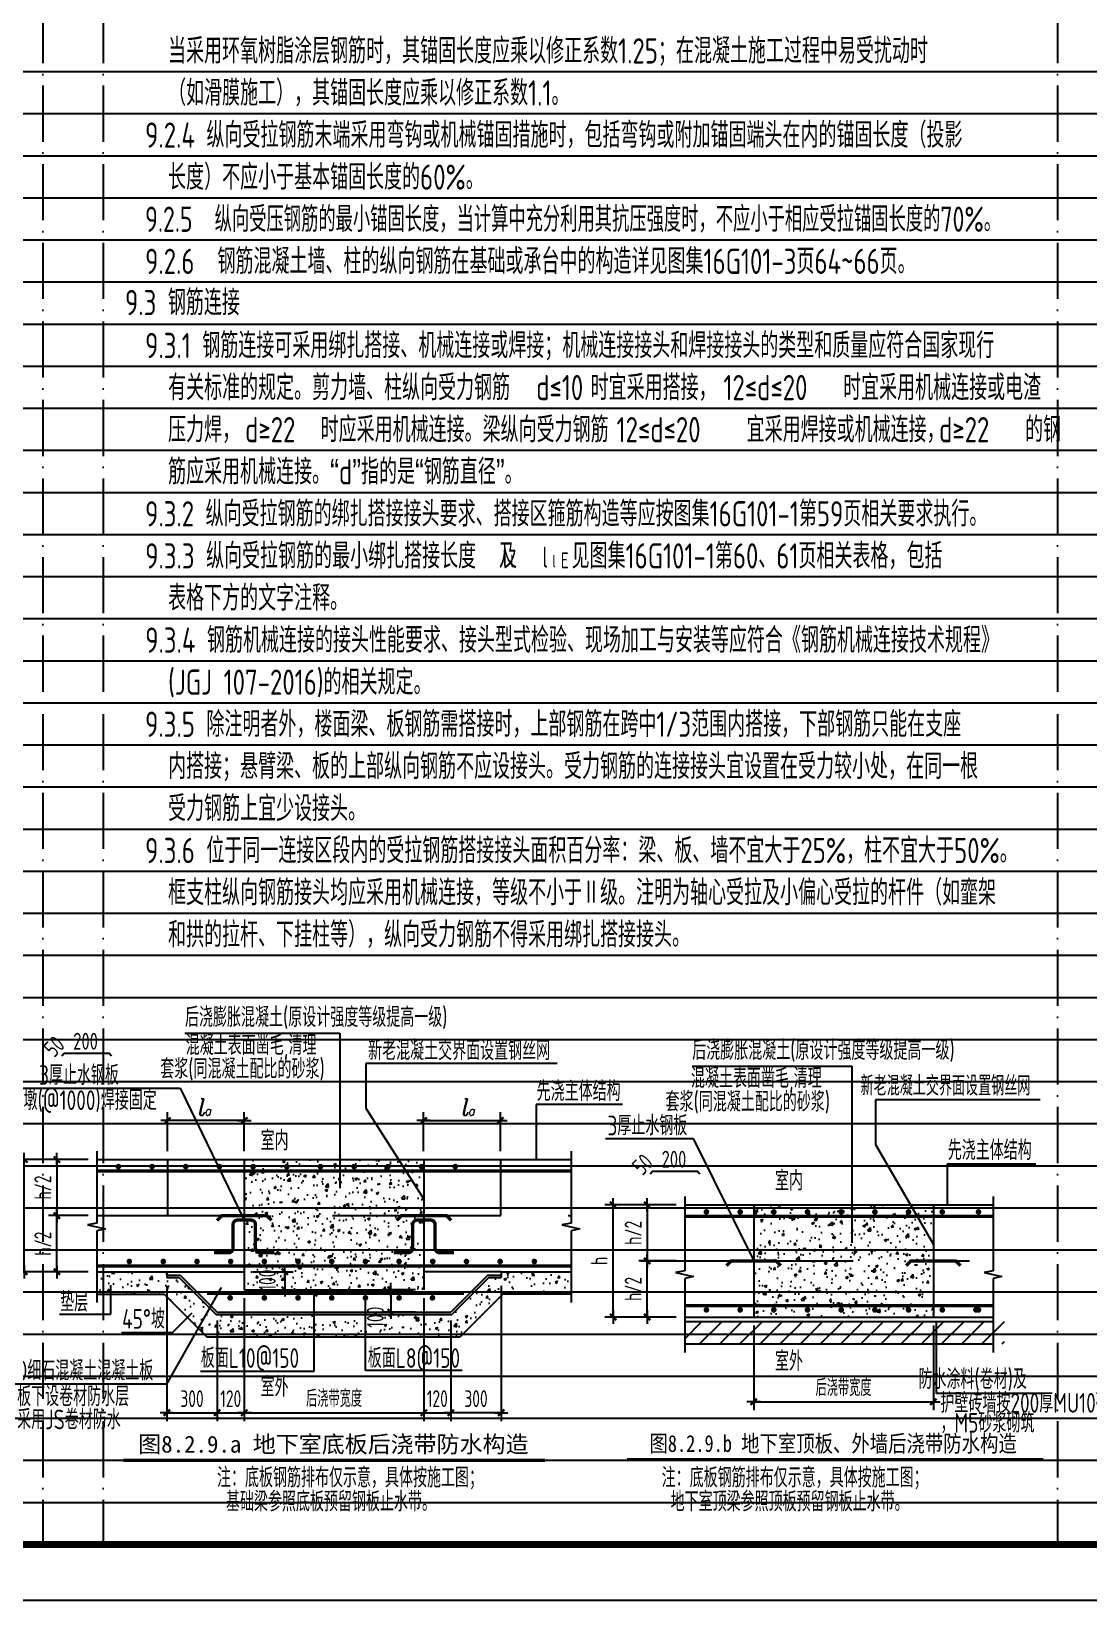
# Model space of a CAD drawing. Extents: x -1712635 to -854203, y -534641 to -21985.
# Drawn here: x -1644683 to -1625851, y -120393 to -92428 of the extents above; entities that cross this region are included whole.
import ezdxf
from ezdxf.enums import TextEntityAlignment as Align

# ---------------------------------------------------------------- set-up
doc = ezdxf.new("R2010")
doc.units = 0
doc.header["$LTSCALE"] = 1000
for name, pattern in [('D1', [14, 10, -2, 0, -2]), ('D3轴线点划线', [18.5, 12, -3, 0.5, -3]), ('H3普通虚线', [4.2, 3, -1.2])]:
    doc.linetypes.add(name, pattern=pattern)
doc.layers.get('0').update_dxf_attribs({"linetype": 'CONTINUOUS'})
doc.layers.get('Defpoints').update_dxf_attribs({"linetype": 'CONTINUOUS'})
for name, color, linetype in [('C-SHET-TTLB', 11, 'CONTINUOUS'), ('S-DETL-AXIS', 8, 'D3轴线点划线'), ('S-DETL-DIM', 151, 'CONTINUOUS'), ('S-DETL-HATCH', 253, 'CONTINUOUS'), ('S-DETL-LINE1', 2, 'CONTINUOUS'), ('S-DETL-RBAR', 1, 'CONTINUOUS'), ('S-DETL-TEXT', 7, 'CONTINUOUS')]:
    doc.layers.add(name, color=color, linetype=linetype)
doc.layers.add('S-1-TEXT', color=7, linetype='CONTINUOUS', lineweight=18)
doc.layers.add('S-1-修改', color=23, linetype='CONTINUOUS', lineweight=18)
doc.styles.add('ita', font='italic.shx', dxfattribs={"width": 0.9, "bigfont": 'tssdchn.shx'})
doc.styles.add('TS', font='tssdeng.shx', dxfattribs={"width": 0.7, "bigfont": 'tssdchn.shx'})
doc.styles.add('华文行楷', font='tssdeng.shx', dxfattribs={"width": 0.75, "height": 350, "bigfont": 'hztxt.shx'})
doc.styles.add('黑体', font='simhei.ttf')
doc.dimstyles.new('DIM25', dxfattribs={"dimtxt": 300, "dimasz": 0.8, "dimexe": 150, "dimexo": 150, "dimgap": 100, "dimtad": 1, "dimdec": 0, "dimlfac": 0.25, "dimrnd": 1, "dimzin": 0, "dimdsep": 46, "dimtxsty": 'TS', "dimblk": '_DIMX', "dimcen": 0, "dimclrd": 256, "dimclre": 256, "dimclrt": 43, "dimadec": 1, "dimazin": 0, "dimtfac": 1, "dimtdec": 0, "dimtix": 1, "dimtmove": 2, "dimatfit": 3, "dimldrblk": 'ARCHTICK', "dimfxl": 0, "dimtolj": 1, "dimtzin": 1, "dimarcsym": 0})
pattern_1 = [(50, (-3292214.1, -246935.96), (455.46167, -39.84771), [47.625, -523.875]), (355, (-3292214.1, -246935.96), (-88.10706, 477.64161), [38.1, -419.1]), (100.451, (-3292176.16, -246939.3), (367.35625, 437.79172), [40.475, -445.225]), (46.1842, (-3292214.1, -246808.96), (677.6976, -105.10582), [71.4375, -785.8125]), (96.6356, (-3292157.64, -246817.7), (593.51059, 618.5639), [60.7125, -667.8375]), (351.184, (-3292214.1, -246808.96), (593.5115, 618.5628), [57.15, -628.65]), (21, (-3292150.6, -246840.7), (379.0372, -255.6638), [47.625, -523.875]), (326, (-3292150.6, -246840.7), (154.50507, 460.46992), [38.1, -419.1]), (71.4514, (-3292119.03, -246862), (533.54123, 204.80714), [40.475, -445.225]), (37.5, (-3292214.11, -246935.96), (7.721508, 211.387597), [0, -414.02, 0, -425.45, 0, -420.6875]), (7.5, (-3292214.11, -246935.96), (167.049156, 250.451437), [0, -242.57, 0, -404.495, 0, -160.3375]), (327.5, (-3292355.72, -246935.96), (338.976488, -14.32186), [0, -158.75, 0, -495.3, 0, -657.225]), (317.5, (-3292419.22, -246935.96), (370.322953, 63.56623), [0, -206.375, 0, -328.93, 0, -466.725])]

# ---------------------------------------------------------------- blocks, each defined once
blk = doc.blocks.new('_DIMX')
blk.add_line((-150, 0), (150, 0))
at = {"const_width": 50}
blk.add_lwpolyline([(-70, -70), (70, 70)], dxfattribs=at)
blk = doc.blocks.new('*D327')
at = {"layer": 'Defpoints', "color": 0}
for p in [(-1634320, -113339), (-1633045, -113339), (-1633045, -115339)]:
    blk.add_point(p, dxfattribs=at)
at = {"layer": 'S-DETL-DIM', "lineweight": -2}
for p, q in [((-1633195, -113339), (-1634470, -113339)), ((-1634320, -115338), (-1634320, -113340)), ((-1633195, -115339), (-1634470, -115339))]:
    blk.add_line(p, q, dxfattribs=at)
at = {"layer": 'S-DETL-DIM', "lineweight": -2, "xscale": 0.8, "yscale": 0.8, "zscale": 0.8}
for p, rotation in [((-1634320, -113339), 90), ((-1634320, -115339), 270)]:
    blk.add_blockref('_DIMX', p, dxfattribs=dict(at, rotation=rotation))
at = {"layer": 'S-DETL-DIM', "color": 43, "insert": (-1634570, -114339), "char_height": 300, "attachment_point": 5, "rotation": 90, "style": 'TS'}
blk.add_mtext('\\A1;h', dxfattribs=at)
blk = doc.blocks.new('_ArchTick')
at = {"color": 0, "const_width": 0.35}
blk.add_lwpolyline([(-0.5, -0.5), (0.5, 0.5)], dxfattribs=at)
blk = doc.blocks.new('*D328')
at = {"layer": 'Defpoints', "color": 0}
for p in [(-1631816, -115339), (-1628616, -115339), (-1628616, -116850)]:
    blk.add_point(p, dxfattribs=at)
at = {"layer": 'S-DETL-DIM', "lineweight": -2}
for p, q in [((-1631816, -115489), (-1631816, -117000)), ((-1628616, -115489), (-1628616, -117000)), ((-1631815, -116850), (-1628617, -116850))]:
    blk.add_line(p, q, dxfattribs=at)
at = {"layer": 'S-DETL-DIM', "lineweight": -2, "xscale": 0.8, "yscale": 0.8, "zscale": 0.8, "rotation": 180}
blk.add_blockref('_DIMX', (-1631816, -116850), dxfattribs=at)
at = {"layer": 'S-DETL-DIM', "lineweight": -2, "xscale": 0.8, "yscale": 0.8, "zscale": 0.8}
blk.add_blockref('_DIMX', (-1628616, -116850), dxfattribs=at)
at = {"layer": 'S-DETL-DIM', "color": 43, "insert": (-1630216, -116600), "char_height": 300, "attachment_point": 5, "style": 'TS'}
blk.add_mtext('\\A1;后浇带宽度', dxfattribs=at)
blk = doc.blocks.new('*D329')
at = {"layer": 'Defpoints', "color": 0}
for p in [(-1633045, -113339), (-1633714, -114339), (-1633045, -114339)]:
    blk.add_point(p, dxfattribs=at)
at = {"layer": 'S-DETL-DIM', "lineweight": -2}
for p, q in [((-1633195, -113339), (-1633864, -113339)), ((-1633714, -113340), (-1633714, -114338)), ((-1633195, -114339), (-1633864, -114339))]:
    blk.add_line(p, q, dxfattribs=at)
at = {"layer": 'S-DETL-DIM', "lineweight": -2, "xscale": 0.8, "yscale": 0.8, "zscale": 0.8}
for p, rotation in [((-1633714, -113339), 90), ((-1633714, -114339), 270)]:
    blk.add_blockref('_DIMX', p, dxfattribs=dict(at, rotation=rotation))
at = {"layer": 'S-DETL-DIM', "color": 43, "insert": (-1633964, -113839), "char_height": 300, "attachment_point": 5, "rotation": 90, "style": 'TS'}
blk.add_mtext('\\A1;h/2', dxfattribs=at)
blk = doc.blocks.new('*D330')
at = {"layer": 'Defpoints', "color": 0}
for p in [(-1633714, -114339), (-1633045, -114339), (-1633045, -115339)]:
    blk.add_point(p, dxfattribs=at)
at = {"layer": 'S-DETL-DIM', "lineweight": -2}
for p, q in [((-1633195, -114339), (-1633864, -114339)), ((-1633714, -115338), (-1633714, -114340)), ((-1633195, -115339), (-1633864, -115339))]:
    blk.add_line(p, q, dxfattribs=at)
at = {"layer": 'S-DETL-DIM', "lineweight": -2, "xscale": 0.8, "yscale": 0.8, "zscale": 0.8}
for p, rotation in [((-1633714, -114339), 90), ((-1633714, -115339), 270)]:
    blk.add_blockref('_DIMX', p, dxfattribs=dict(at, rotation=rotation))
at = {"layer": 'S-DETL-DIM', "color": 43, "insert": (-1633964, -114839), "char_height": 300, "attachment_point": 5, "rotation": 90, "style": 'TS'}
blk.add_mtext('\\A1;h/2', dxfattribs=at)
blk = doc.blocks.new('*D331')
at = {"layer": 'Defpoints', "color": 0}
for p in [(-1636314, -114632), (-1637213, -115252), (-1637213, -117044)]:
    blk.add_point(p, dxfattribs=at)
at = {"layer": 'S-DETL-DIM', "lineweight": -2}
for p, q in [((-1636314, -114782), (-1636314, -117194)), ((-1637213, -115402), (-1637213, -117194)), ((-1636314, -117044), (-1637212, -117044))]:
    blk.add_line(p, q, dxfattribs=at)
at = {"layer": 'S-DETL-DIM', "lineweight": -2, "xscale": 0.8, "yscale": 0.8, "zscale": 0.8, "rotation": 180}
blk.add_blockref('_DIMX', (-1637213, -117044), dxfattribs=at)
at = {"layer": 'S-DETL-DIM', "lineweight": -2, "xscale": 0.8, "yscale": 0.8, "zscale": 0.8}
blk.add_blockref('_DIMX', (-1636314, -117044), dxfattribs=at)
at = {"layer": 'S-DETL-DIM', "color": 43, "insert": (-1636763, -116794), "char_height": 300, "attachment_point": 5, "style": 'TS'}
blk.add_mtext('\\A1;300', dxfattribs=at)
blk = doc.blocks.new('*D332')
at = {"layer": 'Defpoints', "color": 0}
for p in [(-1636329, -111837), (-1637697, -112532), (-1636329, -112532)]:
    blk.add_point(p, dxfattribs=at)
at = {"layer": 'S-DETL-DIM', "lineweight": -2}
for p, q in [((-1637697, -112382), (-1637697, -111687)), ((-1637696, -111837), (-1636329, -111837)), ((-1636329, -112382), (-1636329, -111687))]:
    blk.add_line(p, q, dxfattribs=at)
at = {"layer": 'S-DETL-DIM', "lineweight": -2, "xscale": 0.8, "yscale": 0.8, "zscale": 0.8, "rotation": 180}
blk.add_blockref('_DIMX', (-1637697, -111837), dxfattribs=at)
at = {"layer": 'S-DETL-DIM', "lineweight": -2, "xscale": 0.8, "yscale": 0.8, "zscale": 0.8}
blk.add_blockref('_DIMX', (-1636329, -111837), dxfattribs=at)
blk = doc.blocks.new('*D333')
at = {"layer": 'Defpoints', "color": 0}
for p in [(-1642271, -114632), (-1641373, -115252), (-1641373, -117044)]:
    blk.add_point(p, dxfattribs=at)
at = {"layer": 'S-DETL-DIM', "lineweight": -2}
for p, q in [((-1642271, -114782), (-1642271, -117194)), ((-1641373, -115402), (-1641373, -117194)), ((-1642271, -117044), (-1641374, -117044))]:
    blk.add_line(p, q, dxfattribs=at)
at = {"layer": 'S-DETL-DIM', "lineweight": -2, "xscale": 0.8, "yscale": 0.8, "zscale": 0.8, "rotation": 180}
blk.add_blockref('_DIMX', (-1642271, -117044), dxfattribs=at)
at = {"layer": 'S-DETL-DIM', "lineweight": -2, "xscale": 0.8, "yscale": 0.8, "zscale": 0.8}
blk.add_blockref('_DIMX', (-1641373, -117044), dxfattribs=at)
at = {"layer": 'S-DETL-DIM', "color": 43, "insert": (-1641822, -116794), "char_height": 300, "attachment_point": 5, "style": 'TS'}
blk.add_mtext('\\A1;300', dxfattribs=at)
blk = doc.blocks.new('*D334')
at = {"layer": 'Defpoints', "color": 0}
for p in [(-1640891, -114532), (-1640891, -114852), (-1640171, -114852)]:
    blk.add_point(p, dxfattribs=at)
at = {"layer": 'S-DETL-DIM', "lineweight": -2}
for p, q in [((-1640741, -114532), (-1640021, -114532)), ((-1640171, -114533), (-1640171, -114851)), ((-1640741, -114852), (-1640021, -114852))]:
    blk.add_line(p, q, dxfattribs=at)
at = {"layer": 'S-DETL-DIM', "lineweight": -2, "xscale": 0.8, "yscale": 0.8, "zscale": 0.8}
for p, rotation in [((-1640171, -114532), 90), ((-1640171, -114852), 270)]:
    blk.add_blockref('_DIMX', p, dxfattribs=dict(at, rotation=rotation))
at = {"layer": 'S-DETL-DIM', "color": 43, "insert": (-1640481, -114681), "char_height": 300, "attachment_point": 5, "rotation": 90, "style": 'TS'}
blk.add_mtext('\\A1;100', dxfattribs=at)
blk = doc.blocks.new('*D335')
at = {"layer": 'Defpoints', "color": 0}
for p in [(-1644810, -112532), (-1643520, -112532), (-1643520, -114532)]:
    blk.add_point(p, dxfattribs=at)
at = {"layer": 'S-DETL-DIM', "lineweight": -2}
for p, q in [((-1643670, -112532), (-1644960, -112532)), ((-1644810, -114531), (-1644810, -112533)), ((-1643670, -114532), (-1644960, -114532))]:
    blk.add_line(p, q, dxfattribs=at)
at = {"layer": 'S-DETL-DIM', "lineweight": -2, "xscale": 0.8, "yscale": 0.8, "zscale": 0.8}
for p, rotation in [((-1644810, -112532), 90), ((-1644810, -114532), 270)]:
    blk.add_blockref('_DIMX', p, dxfattribs=dict(at, rotation=rotation))
at = {"layer": 'S-DETL-DIM', "color": 43, "insert": (-1645060, -113532), "char_height": 300, "attachment_point": 5, "rotation": 90, "style": 'TS'}
blk.add_mtext('\\A1;底板厚h', dxfattribs=at)
blk = doc.blocks.new('*D336')
at = {"layer": 'Defpoints', "color": 0}
for p in [(-1640891, -114852), (-1637691, -114852), (-1637691, -117044)]:
    blk.add_point(p, dxfattribs=at)
at = {"layer": 'S-DETL-DIM', "lineweight": -2}
for p, q in [((-1640891, -115002), (-1640891, -117194)), ((-1637691, -115002), (-1637691, -117194)), ((-1640891, -117044), (-1637692, -117044))]:
    blk.add_line(p, q, dxfattribs=at)
at = {"layer": 'S-DETL-DIM', "lineweight": -2, "xscale": 0.8, "yscale": 0.8, "zscale": 0.8, "rotation": 180}
blk.add_blockref('_DIMX', (-1640891, -117044), dxfattribs=at)
at = {"layer": 'S-DETL-DIM', "lineweight": -2, "xscale": 0.8, "yscale": 0.8, "zscale": 0.8}
blk.add_blockref('_DIMX', (-1637691, -117044), dxfattribs=at)
at = {"layer": 'S-DETL-DIM', "color": 43, "insert": (-1639291, -116794), "char_height": 300, "attachment_point": 5, "style": 'TS'}
blk.add_mtext('\\A1;后浇带宽度', dxfattribs=at)
blk = doc.blocks.new('*D337')
at = {"layer": 'Defpoints', "color": 0}
for p in [(-1643520, -112532), (-1644229, -113532), (-1643520, -113532)]:
    blk.add_point(p, dxfattribs=at)
at = {"layer": 'S-DETL-DIM', "lineweight": -2}
for p, q in [((-1643670, -112532), (-1644379, -112532)), ((-1644229, -112533), (-1644229, -113531)), ((-1643670, -113532), (-1644379, -113532))]:
    blk.add_line(p, q, dxfattribs=at)
at = {"layer": 'S-DETL-DIM', "lineweight": -2, "xscale": 0.8, "yscale": 0.8, "zscale": 0.8}
for p, rotation in [((-1644229, -112532), 90), ((-1644229, -113532), 270)]:
    blk.add_blockref('_DIMX', p, dxfattribs=dict(at, rotation=rotation))
at = {"layer": 'S-DETL-DIM', "color": 43, "insert": (-1644479, -113032), "char_height": 300, "attachment_point": 5, "rotation": 90, "style": 'TS'}
blk.add_mtext('\\A1;h/2', dxfattribs=at)
blk = doc.blocks.new('*D338')
at = {"layer": 'Defpoints', "color": 0}
for p in [(-1644229, -113532), (-1643520, -113532), (-1643520, -114532)]:
    blk.add_point(p, dxfattribs=at)
at = {"layer": 'S-DETL-DIM', "lineweight": -2}
for p, q in [((-1643670, -113532), (-1644379, -113532)), ((-1644229, -114531), (-1644229, -113533)), ((-1643670, -114532), (-1644379, -114532))]:
    blk.add_line(p, q, dxfattribs=at)
at = {"layer": 'S-DETL-DIM', "lineweight": -2, "xscale": 0.8, "yscale": 0.8, "zscale": 0.8}
for p, rotation in [((-1644229, -113532), 90), ((-1644229, -114532), 270)]:
    blk.add_blockref('_DIMX', p, dxfattribs=dict(at, rotation=rotation))
at = {"layer": 'S-DETL-DIM', "color": 43, "insert": (-1644479, -114032), "char_height": 300, "attachment_point": 5, "rotation": 90, "style": 'TS'}
blk.add_mtext('\\A1;h/2', dxfattribs=at)
blk = doc.blocks.new('*D339')
at = {"layer": 'Defpoints', "color": 0}
for p in [(-1642259, -111837), (-1642259, -112532), (-1640891, -112532)]:
    blk.add_point(p, dxfattribs=at)
at = {"layer": 'S-DETL-DIM', "lineweight": -2}
for p, q in [((-1642259, -112382), (-1642259, -111687)), ((-1640892, -111837), (-1642258, -111837)), ((-1640891, -112382), (-1640891, -111687))]:
    blk.add_line(p, q, dxfattribs=at)
at = {"layer": 'S-DETL-DIM', "lineweight": -2, "xscale": 0.8, "yscale": 0.8, "zscale": 0.8, "rotation": 180}
blk.add_blockref('_DIMX', (-1642259, -111837), dxfattribs=at)
at = {"layer": 'S-DETL-DIM', "lineweight": -2, "xscale": 0.8, "yscale": 0.8, "zscale": 0.8}
blk.add_blockref('_DIMX', (-1640891, -111837), dxfattribs=at)
blk = doc.blocks.new('*D345')
at = {"layer": 'Defpoints', "color": 0}
for p in [(-1637691, -114852), (-1638281, -115252), (-1637691, -115252)]:
    blk.add_point(p, dxfattribs=at)
at = {"layer": 'S-DETL-DIM', "lineweight": -2}
for p, q in [((-1637841, -114852), (-1638431, -114852)), ((-1638281, -114853), (-1638281, -115251)), ((-1637841, -115252), (-1638431, -115252))]:
    blk.add_line(p, q, dxfattribs=at)
at = {"layer": 'S-DETL-DIM', "lineweight": -2, "xscale": 0.8, "yscale": 0.8, "zscale": 0.8}
for p, rotation in [((-1638281, -114852), 90), ((-1638281, -115252), 270)]:
    blk.add_blockref('_DIMX', p, dxfattribs=dict(at, rotation=rotation))
at = {"layer": 'S-DETL-DIM', "color": 43, "insert": (-1638556, -115342), "char_height": 300, "attachment_point": 5, "rotation": 90, "style": 'TS'}
blk.add_mtext('\\A1;100', dxfattribs=at)
blk = doc.blocks.new('*D340')
at = {"layer": 'Defpoints', "color": 0}
for p in [(-1641373, -115692), (-1640891, -115692), (-1640891, -117044)]:
    blk.add_point(p, dxfattribs=at)
at = {"layer": 'S-DETL-DIM', "lineweight": -2}
for p, q in [((-1641373, -115842), (-1641373, -117194)), ((-1640891, -115842), (-1640891, -117194)), ((-1641374, -117044), (-1641375, -117044)), ((-1641373, -117044), (-1640891, -117044)), ((-1640891, -117044), (-1640890, -117044))]:
    blk.add_line(p, q, dxfattribs=at)
at = {"layer": 'S-DETL-DIM', "lineweight": -2, "xscale": 0.8, "yscale": 0.8, "zscale": 0.8}
blk.add_blockref('_DIMX', (-1641373, -117044), dxfattribs=at)
at = {"layer": 'S-DETL-DIM', "lineweight": -2, "xscale": 0.8, "yscale": 0.8, "zscale": 0.8, "rotation": 180}
blk.add_blockref('_DIMX', (-1640891, -117044), dxfattribs=at)
at = {"layer": 'S-DETL-DIM', "color": 43, "insert": (-1641132, -116794), "char_height": 300, "attachment_point": 5, "style": 'TS'}
blk.add_mtext('\\A1;120', dxfattribs=at)
blk = doc.blocks.new('*D341')
at = {"layer": 'Defpoints', "color": 0}
for p in [(-1637691, -115692), (-1637213, -115692), (-1637213, -117044)]:
    blk.add_point(p, dxfattribs=at)
at = {"layer": 'S-DETL-DIM', "lineweight": -2}
for p, q in [((-1637691, -115842), (-1637691, -117194)), ((-1637213, -115842), (-1637213, -117194)), ((-1637692, -117044), (-1637693, -117044)), ((-1637691, -117044), (-1637213, -117044)), ((-1637212, -117044), (-1637211, -117044))]:
    blk.add_line(p, q, dxfattribs=at)
at = {"layer": 'S-DETL-DIM', "lineweight": -2, "xscale": 0.8, "yscale": 0.8, "zscale": 0.8}
blk.add_blockref('_DIMX', (-1637691, -117044), dxfattribs=at)
at = {"layer": 'S-DETL-DIM', "lineweight": -2, "xscale": 0.8, "yscale": 0.8, "zscale": 0.8, "rotation": 180}
blk.add_blockref('_DIMX', (-1637213, -117044), dxfattribs=at)
at = {"layer": 'S-DETL-DIM', "color": 43, "insert": (-1637452, -116794), "char_height": 300, "attachment_point": 5, "style": 'TS'}
blk.add_mtext('\\A1;120', dxfattribs=at)

msp = doc.modelspace()

# ---------------------------------------------------------------- hatches: boundary and pattern name
at = {"layer": 'S-DETL-HATCH'}
h = msp.add_hatch(dxfattribs=at)
h.set_pattern_fill('AR-CONC', color=256, scale=2.5, style=0)
h.set_pattern_definition(pattern_1)
h.paths.add_polyline_path([(-1639643.85, -112652.01), (-1639643.85, -112532.01), (-1640891.32, -112532.01), (-1640891.32, -112652.01)])
h.paths.add_polyline_path([(-1639643.85, -112792.01), (-1639643.85, -112652.01), (-1640891.32, -112652.01), (-1640891.32, -112792.01)])
h.paths.add_polyline_path([(-1640508.11, -112712.82, -1), (-1640558.11, -112712.82, -1)], flags=16)
h.paths.add_polyline_path([(-1639958.11, -112712.82, -1), (-1639908.11, -112712.82, -1)], flags=16)
h.paths.add_polyline_path([(-1639643.85, -112532.01), (-1639643.85, -112652.01), (-1638031.56, -112652.01), (-1638101.21, -112532.01)])
h.paths.add_polyline_path([(-1637950.31, -112792.01), (-1638031.56, -112652.01), (-1639643.85, -112652.01), (-1639643.85, -112792.01)])
h.paths.add_polyline_path([(-1639308.11, -112712.82, -1), (-1639358.11, -112712.82, -1)], flags=16)
h.paths.add_polyline_path([(-1638758.11, -112712.82, -1), (-1638708.11, -112712.82, -1)], flags=16)
h.paths.add_polyline_path([(-1638158.11, -112712.82, -1), (-1638108.11, -112712.82, -1)], flags=16)
h.paths.add_polyline_path([(-1637691.32, -112652.01), (-1637691.32, -112532.01), (-1638101.21, -112532.01), (-1638031.56, -112652.01)])
h.paths.add_polyline_path([(-1637691.32, -112792.01), (-1637691.32, -112652.01), (-1638031.56, -112652.01), (-1637950.31, -112792.01)])
h.paths.add_polyline_path([(-1637950.31, -112792.01), (-1637691.32, -113238.22), (-1637691.32, -112792.01)], flags=16)
h.paths.add_polyline_path([(-1637950.31, -112792.01), (-1640891.32, -112792.01), (-1640891.32, -113532.01), (-1637691.32, -113532.01), (-1637691.32, -113238.22)])
h.paths.add_polyline_path([(-1640891.32, -113532.01), (-1640891.32, -114272.01), (-1637691.32, -114272.01), (-1637691.32, -113532.01)])
h.paths.add_polyline_path([(-1637691.32, -114412.01), (-1637691.32, -114272.01), (-1640891.32, -114272.01), (-1640891.32, -114412.01)])
h.paths.add_polyline_path([(-1639958.11, -114348.71, -1), (-1639908.11, -114348.71, -1)], flags=16)
h.paths.add_polyline_path([(-1640508.11, -114348.71, -1), (-1640558.11, -114348.71, -1)], flags=16)
h.paths.add_polyline_path([(-1639358.11, -114348.71, -1), (-1639308.11, -114348.71, -1)], flags=16)
h.paths.add_polyline_path([(-1638758.11, -114348.71, -1), (-1638708.11, -114348.71, -1)], flags=16)
h.paths.add_polyline_path([(-1638158.11, -114348.71, -1), (-1638108.11, -114348.71, -1)], flags=16)
h.paths.add_polyline_path([(-1637691.32, -114852.01), (-1637691.32, -114412.01), (-1640891.32, -114412.01), (-1640891.32, -114852.01)])
h = msp.add_hatch(dxfattribs=at)
h.set_pattern_fill('AR-CONC', color=256, scale=2.5, style=0)
h.set_pattern_definition([(50, (-3295941.6, -247064.7), (455.46167, -39.84771), [47.625, -523.875]), (355, (-3295941.6, -247064.7), (-88.10706, 477.64161), [38.1, -419.1]), (100.451, (-3295903.63, -247068.04), (367.35625, 437.79172), [40.475, -445.225]), (46.1842, (-3295941.6, -246937.7), (677.6976, -105.10582), [71.4375, -785.8125]), (96.6356, (-3295885.1, -246946.5), (593.51059, 618.5639), [60.7125, -667.8375]), (351.184, (-3295941.6, -246937.7), (593.5115, 618.5628), [57.15, -628.65]), (21, (-3295878.1, -246969.47), (379.0372, -255.6638), [47.625, -523.875]), (326, (-3295878.1, -246969.47), (154.50507, 460.46992), [38.1, -419.1]), (71.4514, (-3295846.5, -246990.77), (533.54123, 204.80714), [40.475, -445.225]), (37.5, (-3295941.59, -247064.72), (7.721508, 211.387597), [0, -414.02, 0, -425.45, 0, -420.6875]), (7.5, (-3295941.6, -247064.72), (167.049156, 250.451437), [0, -242.57, 0, -404.495, 0, -160.3375]), (327.5, (-3296083.2, -247064.72), (338.976488, -14.32186), [0, -158.75, 0, -495.3, 0, -657.225]), (317.5, (-3296146.7, -247064.72), (370.322953, 63.56623), [0, -206.375, 0, -328.93, 0, -466.725])])
h.paths.add_polyline_path([(-1631755.9, -114218.85), (-1631755.9, -114338.85), (-1628675.9, -114338.85), (-1628675.9, -114218.85), (-1628615.9, -114218.85), (-1628615.9, -113598.85), (-1631815.9, -113598.85), (-1631815.9, -114218.85)])
h.paths.add_polyline_path([(-1631755.9, -114338.85), (-1631755.9, -114458.85), (-1631815.9, -114458.85), (-1631815.9, -115078.85), (-1628615.9, -115078.85), (-1628615.9, -114458.85), (-1628675.9, -114458.85), (-1628675.9, -114338.85)])
h.paths.add_polyline_path([(-1628615.9, -115218.85), (-1628615.9, -115078.85), (-1631815.9, -115078.85), (-1631815.9, -115218.85)])
h.paths.add_polyline_path([(-1630882.68, -115155.56, -1), (-1630832.68, -115155.56, -1)], flags=16)
h.paths.add_polyline_path([(-1631432.68, -115155.56, -1), (-1631482.68, -115155.56, -1)], flags=16)
h.paths.add_polyline_path([(-1630282.68, -115155.56, -1), (-1630232.68, -115155.56, -1)], flags=16)
h.paths.add_polyline_path([(-1629682.68, -115155.56, -1), (-1629632.68, -115155.56, -1)], flags=16)
h.paths.add_polyline_path([(-1629082.68, -115155.56, -1), (-1629032.68, -115155.56, -1)], flags=16)
h.paths.add_polyline_path([(-1631815.9, -115218.85), (-1631815.9, -115338.85), (-1628615.9, -115338.85), (-1628615.9, -115218.85)])
h.paths.add_polyline_path([(-1631815.9, -113458.85), (-1631815.9, -113598.85), (-1628615.9, -113598.85), (-1628615.9, -113458.85)])
h.paths.add_polyline_path([(-1630232.68, -113519.66, -1), (-1630282.68, -113519.66, -1)], flags=16)
h.paths.add_polyline_path([(-1629682.68, -113519.66, -1), (-1629632.68, -113519.66, -1)], flags=16)
h.paths.add_polyline_path([(-1630832.68, -113519.66, -1), (-1630882.68, -113519.66, -1)], flags=16)
h.paths.add_polyline_path([(-1629082.68, -113519.66, -1), (-1629032.68, -113519.66, -1)], flags=16)
h.paths.add_polyline_path([(-1631432.68, -113519.66, -1), (-1631482.68, -113519.66, -1)], flags=16)
h.paths.add_polyline_path([(-1628615.9, -113458.85), (-1628615.9, -113338.85), (-1631815.9, -113338.85), (-1631815.9, -113458.85)])
h = msp.add_hatch(dxfattribs=at)
h.set_pattern_fill('AR-CONC', color=256, scale=2.5, style=0)
h.set_pattern_definition(pattern_1)
h.paths.add_polyline_path([(-1641863.42, -115383.91), (-1641611.83, -115069.81), (-1642049.64, -114632.01), (-1642271.32, -114632.01), (-1642271.32, -114532.01), (-1643519.66, -114532.01), (-1643519.66, -114932.01), (-1642315.32, -114932.01)])
h.paths.add_polyline_path([(-1641389.64, -115292.01), (-1641611.83, -115069.81), (-1641863.42, -115383.91), (-1641555.32, -115692.01), (-1637047.32, -115692.01), (-1636287.32, -114932.01), (-1635068.22, -114932.01), (-1635068.22, -114532.01), (-1636313.7, -114532.01), (-1636313.7, -114632.01), (-1636533.01, -114632.01), (-1637193.01, -115292.01)])
h = msp.add_hatch(dxfattribs=at)
h.set_pattern_fill('ANSI31', color=256, scale=80, style=0)
h.set_pattern_definition([(45, (-2703381.82, 21243.92), (-179.60512, 179.60512), [])])
h.paths.add_polyline_path([(-1627347.15, -115818.85), (-1627347.15, -115418.85), (-1632314.46, -115418.85), (-1632499.11, -115818.85)])
h.paths.add_polyline_path([(-1633045.23, -115418.85), (-1633045.23, -115818.85), (-1632499.11, -115818.85), (-1632314.46, -115418.85)])

# ---------------------------------------------------------------- linework, layer by layer
at = {"layer": 'C-SHET-TTLB'}
msp.add_lwpolyline([(-1598562.67, -60992.79), (-1598562.67, -120392.79), (-1682662.67, -120392.79), (-1682662.67, -60992.79)], close=True, dxfattribs=at)
at = {"layer": 'C-SHET-TTLB', "const_width": 120}
msp.add_lwpolyline([(-1680822.67, -61992.79), (-1599562.67, -61992.79), (-1599562.67, -119392.79), (-1680822.67, -119392.79)], close=True, dxfattribs=at)
at = {"layer": 'Defpoints', "color": 252, "linetype": 'D1', "ltscale": 0.1}
for p, q in [((-1644478.67, -65392.79), (-1644478.67, -119392.79)), ((-1643406.67, -65392.79), (-1643406.67, -119392.79)), ((-1626406.67, -65392.79), (-1626406.67, -119392.79))]:
    msp.add_line(p, q, dxfattribs=at)
at = {"layer": 'Defpoints', "color": 252}
for p, q in [((-1680822.67, -93142.79), (-1606562.67, -93142.79)), ((-1680822.67, -93892.79), (-1606562.67, -93892.79)), ((-1680822.67, -94642.79), (-1606562.67, -94642.79)), ((-1680822.67, -95392.79), (-1606562.67, -95392.79)), ((-1680822.67, -96142.79), (-1606562.67, -96142.79)), ((-1680822.67, -96892.79), (-1606562.67, -96892.79)), ((-1680822.67, -97642.79), (-1606562.67, -97642.79)), ((-1680822.67, -98392.79), (-1606562.67, -98392.79)), ((-1680822.67, -99142.79), (-1606562.67, -99142.79)), ((-1680822.67, -99892.79), (-1606562.67, -99892.79)), ((-1680822.67, -100642.79), (-1606562.67, -100642.79)), ((-1680822.67, -101392.79), (-1606562.67, -101392.79)), ((-1680822.67, -102142.79), (-1606562.67, -102142.79)), ((-1680822.67, -102892.79), (-1606562.67, -102892.79)), ((-1680822.67, -103642.79), (-1606562.67, -103642.79)), ((-1680822.67, -104392.79), (-1606562.67, -104392.79)), ((-1680822.67, -105142.79), (-1606562.67, -105142.79)), ((-1680822.67, -105892.79), (-1606562.67, -105892.79)), ((-1680822.67, -106642.79), (-1606562.67, -106642.79)), ((-1680822.67, -107392.79), (-1606562.67, -107392.79)), ((-1680822.67, -108142.79), (-1606562.67, -108142.79)), ((-1680822.67, -108892.79), (-1606562.67, -108892.79)), ((-1680822.67, -109642.79), (-1606562.67, -109642.79)), ((-1680822.67, -110392.79), (-1606562.67, -110392.79)), ((-1680822.67, -111142.79), (-1606562.67, -111142.79)), ((-1680822.67, -111892.79), (-1606562.67, -111892.79)), ((-1680822.67, -112642.79), (-1606562.67, -112642.79)), ((-1680822.67, -113392.79), (-1606562.67, -113392.79)), ((-1680822.67, -114142.79), (-1606562.67, -114142.79)), ((-1680822.67, -114892.79), (-1606562.67, -114892.79)), ((-1680822.67, -115642.79), (-1606562.67, -115642.79)), ((-1680822.67, -116392.79), (-1606562.67, -116392.79)), ((-1680822.67, -117142.79), (-1606562.67, -117142.79)), ((-1680822.67, -117892.79), (-1606562.67, -117892.79)), ((-1680822.67, -118642.79), (-1606562.67, -118642.79))]:
    msp.add_line(p, q, dxfattribs=at)
at = {"layer": 'S-DETL-AXIS', "linetype": 'H3普通虚线'}
for p, q in [((-1642259.18, -112532.01), (-1642259.18, -113532.01)), ((-1640891.32, -112532.01), (-1640891.32, -114852.01)), ((-1637691.32, -112532.01), (-1637691.32, -114852.01)), ((-1636328.7, -112532.01), (-1636328.7, -113532.01)), ((-1643519.66, -113532.01), (-1635068.22, -113532.01)), ((-1631815.9, -113338.85), (-1631815.9, -115338.85)), ((-1628615.9, -113338.85), (-1628615.9, -115338.85)), ((-1633045.23, -114338.85), (-1627970.25, -114338.85)), ((-1642271.32, -114532.01), (-1640891.32, -114532.01)), ((-1636313.7, -114532.01), (-1637691.32, -114532.01)), ((-1640891.32, -114852.01), (-1637691.32, -114852.01))]:
    msp.add_line(p, q, dxfattribs=at)
at = {"layer": 'S-DETL-DIM'}
for p, q in [((-1643519.66, -112382.01), (-1643519.66, -113668.93)), ((-1635068.22, -112382.01), (-1635068.22, -113668.93)), ((-1633045.23, -113188.85), (-1633045.23, -114515.77)), ((-1627549.76, -113188.85), (-1627549.76, -114515.77)), ((-1643519.66, -113668.93), (-1643682.66, -113695.93)), ((-1643682.66, -113695.93), (-1643363.83, -113768.09)), ((-1643363.83, -113768.09), (-1643519.66, -113804.98)), ((-1643519.66, -113804.98), (-1643519.66, -115082.01)), ((-1635068.22, -113668.93), (-1635231.22, -113695.93)), ((-1635231.22, -113695.93), (-1634912.4, -113768.09)), ((-1634912.4, -113768.09), (-1635068.22, -113804.98)), ((-1635068.22, -113804.98), (-1635068.22, -115082.01)), ((-1633825.58, -114338.85), (-1633045.23, -114338.85)), ((-1633045.23, -114515.77), (-1633208.23, -114542.78)), ((-1633208.23, -114542.78), (-1632889.41, -114614.93)), ((-1632889.41, -114614.93), (-1633045.23, -114651.82)), ((-1633045.23, -114651.82), (-1633045.23, -115968.85)), ((-1627549.76, -114515.77), (-1627712.76, -114542.78)), ((-1627712.76, -114542.78), (-1627393.94, -114614.93)), ((-1627393.94, -114614.93), (-1627549.76, -114651.82)), ((-1627549.76, -114651.82), (-1627549.76, -115968.85))]:
    msp.add_line(p, q, dxfattribs=at)
at = {"layer": 'S-DETL-LINE1'}
for p, q in [((-1643519.66, -112532.01), (-1635068.22, -112532.01)), ((-1633045.23, -113338.85), (-1627549.76, -113338.85)), ((-1643519.66, -114532.01), (-1642271.32, -114532.01)), ((-1642271.32, -114532.01), (-1642271.32, -114632.01)), ((-1642271.32, -114592.01), (-1642033.07, -114592.01)), ((-1642271.32, -114632.01), (-1642049.64, -114632.01)), ((-1642049.64, -114632.01), (-1641389.64, -115292.01)), ((-1642033.07, -114592.01), (-1641373.07, -115252.01)), ((-1636549.58, -114592.01), (-1637209.58, -115252.01)), ((-1636533.01, -114632.01), (-1637193.01, -115292.01)), ((-1636549.58, -114592.01), (-1636313.7, -114592.01)), ((-1636533.01, -114632.01), (-1636313.7, -114632.01)), ((-1636313.7, -114532.01), (-1636313.7, -114632.01)), ((-1636313.7, -114532.01), (-1635068.22, -114532.01)), ((-1643519.66, -114932.01), (-1642315.32, -114932.01)), ((-1642315.32, -114932.01), (-1641555.32, -115692.01)), ((-1636287.32, -114932.01), (-1637047.32, -115692.01)), ((-1635068.22, -114932.01), (-1636287.32, -114932.01)), ((-1641389.64, -115292.01), (-1637193.01, -115292.01)), ((-1641373.07, -115252.01), (-1637209.58, -115252.01)), ((-1633045.23, -115338.85), (-1627549.76, -115338.85)), ((-1633045.23, -115418.85), (-1627549.76, -115418.85)), ((-1641555.32, -115692.01), (-1637047.32, -115692.01)), ((-1633045.23, -115818.85), (-1627549.76, -115818.85))]:
    msp.add_line(p, q, dxfattribs=at)
at = {"layer": 'S-DETL-RBAR', "color": 1}
for points in [[(-1644142.43, -110682.15), (-1644100, -110639.72), (-1643300, -110639.72), (-1643257.57, -110682.15)], [(-1633661.24, -112784.66), (-1633618.81, -112742.24), (-1632818.81, -112742.24), (-1632776.38, -112784.66)]]:
    msp.add_lwpolyline(points, dxfattribs=at)
at = {"layer": 'S-DETL-RBAR', "color": 1, "const_width": 50}
for points in [[(-1643158.11, -112658.71, 1), (-1643108.11, -112658.71, 1)], [(-1642558.11, -112658.71, 1), (-1642508.11, -112658.71, 1)], [(-1641958.11, -112658.71, 1), (-1641908.11, -112658.71, 1)], [(-1641358.11, -112658.71, 1), (-1641308.11, -112658.71, 1)], [(-1640758.11, -112658.71, 1), (-1640708.11, -112658.71, 1)], [(-1640158.11, -112658.71, 1), (-1640108.11, -112658.71, 1)], [(-1639558.11, -112658.71, 1), (-1639508.11, -112658.71, 1)], [(-1638958.11, -112658.71, 1), (-1638908.11, -112658.71, 1)], [(-1638358.11, -112658.71, 1), (-1638308.11, -112658.71, 1)], [(-1637758.11, -112658.71, 1), (-1637708.11, -112658.71, 1)], [(-1637158.11, -112658.71, 1), (-1637108.11, -112658.71, 1)], [(-1632683.68, -113465.56, 1), (-1632633.68, -113465.56, 1)], [(-1632082.68, -113465.56, 1), (-1632032.68, -113465.56, 1)], [(-1631482.68, -113465.56, 1), (-1631432.68, -113465.56, 1)], [(-1630882.68, -113465.56, 1), (-1630832.68, -113465.56, 1)], [(-1630282.68, -113465.56, 1), (-1630232.68, -113465.56, 1)], [(-1629682.68, -113465.56, 1), (-1629632.68, -113465.56, 1)], [(-1629082.68, -113465.56, 1), (-1629032.68, -113465.56, 1)], [(-1628482.68, -113465.56, 1), (-1628432.68, -113465.56, 1)], [(-1627837.03, -113465.56, 1), (-1627787.03, -113465.56, 1)], [(-1642963.37, -114348.71, 1), (-1642913.37, -114348.71, 1)], [(-1642358.11, -114348.71, 1), (-1642308.11, -114348.71, 1)], [(-1641758.11, -114348.71, 1), (-1641708.11, -114348.71, 1)], [(-1641158.11, -114348.71, 1), (-1641108.11, -114348.71, 1)], [(-1640558.11, -114348.71, 1), (-1640508.11, -114348.71, 1)], [(-1639958.11, -114348.71, 1), (-1639908.11, -114348.71, 1)], [(-1639358.11, -114348.71, 1), (-1639308.11, -114348.71, 1)], [(-1638758.11, -114348.71, 1), (-1638708.11, -114348.71, 1)], [(-1638158.11, -114348.71, 1), (-1638108.11, -114348.71, 1)], [(-1637558.11, -114348.71, 1), (-1637508.11, -114348.71, 1)], [(-1636958.11, -114348.71, 1), (-1636908.11, -114348.71, 1)], [(-1636358.11, -114348.71, 1), (-1636308.11, -114348.71, 1)], [(-1635748.43, -114348.71, 1), (-1635698.43, -114348.71, 1)], [(-1641167.39, -114998, 1), (-1641117.39, -114998, 1)], [(-1640558.11, -114998, 1), (-1640508.11, -114998, 1)], [(-1639958.11, -114998, 1), (-1639908.11, -114998, 1)], [(-1639358.11, -114998, 1), (-1639308.11, -114998, 1)], [(-1638758.11, -114998, 1), (-1638708.11, -114998, 1)], [(-1638158.11, -114998, 1), (-1638108.11, -114998, 1)], [(-1637564.06, -114998, 1), (-1637514.06, -114998, 1)], [(-1632683.68, -115212.15, -1), (-1632633.68, -115212.15, -1)], [(-1632082.68, -115212.15, -1), (-1632032.68, -115212.15, -1)], [(-1631482.68, -115212.15, -1), (-1631432.68, -115212.15, -1)], [(-1630882.68, -115212.15, -1), (-1630832.68, -115212.15, -1)], [(-1630282.68, -115212.15, -1), (-1630232.68, -115212.15, -1)], [(-1629682.68, -115212.15, -1), (-1629632.68, -115212.15, -1)], [(-1629082.68, -115212.15, -1), (-1629032.68, -115212.15, -1)], [(-1628482.68, -115212.15, -1), (-1628432.68, -115212.15, -1)], [(-1627882.68, -115212.15, -1), (-1627832.68, -115212.15, -1)], [(-1627837.03, -115212.15, -1), (-1627787.03, -115212.15, -1)]]:
    msp.add_lwpolyline(points, format="xyb", close=True, dxfattribs=at)
at = {"layer": 'S-DETL-RBAR', "color": 1, "const_width": 60}
for points in [[(-1643519.66, -112736.16), (-1635068.22, -112736.16)], [(-1641376.18, -113616.86), (-1641291.32, -113532.01), (-1640491.32, -113532.01), (-1640406.47, -113616.86)], [(-1638176.18, -113616.86), (-1638091.32, -113532.01), (-1637291.32, -113532.01), (-1637206.47, -113616.86)], [(-1633045.23, -113543), (-1627549.76, -113543)], [(-1641091.32, -113691.73), (-1641091.32, -114112.01)], [(-1641011.32, -113611.73), (-1640771.32, -113611.73)], [(-1640691.32, -113691.73), (-1640691.32, -114112.01)], [(-1637891.32, -113691.73), (-1637891.32, -114112.01)], [(-1637811.32, -113611.73), (-1637571.32, -113611.73)], [(-1637491.32, -113691.73), (-1637491.32, -114112.01)], [(-1641428.63, -114192.01), (-1641171.32, -114192.01)], [(-1640354.01, -114192.01), (-1640611.32, -114192.01)], [(-1638228.63, -114192.01), (-1637971.32, -114192.01)], [(-1637154.01, -114192.01), (-1637411.32, -114192.01)], [(-1632300.75, -114423.71), (-1632215.9, -114338.85), (-1631415.9, -114338.85), (-1631331.04, -114423.71)], [(-1629100.75, -114423.71), (-1629015.9, -114338.85), (-1628215.9, -114338.85), (-1628131.04, -114423.71)], [(-1643519.66, -114427.85), (-1635068.22, -114427.85)], [(-1641553.15, -114917.3), (-1636979.62, -114917.3)], [(-1633045.23, -115134.7), (-1627549.76, -115134.7)]]:
    msp.add_lwpolyline(points, dxfattribs=at)
for points in [[(-1641011.32, -113611.73, 0.41421356), (-1641091.32, -113691.73)], [(-1640691.32, -113691.73, 0.41421356), (-1640771.32, -113611.73)], [(-1637811.32, -113611.73, 0.41421356), (-1637891.32, -113691.73)], [(-1637491.32, -113691.73, 0.41421356), (-1637571.32, -113611.73)], [(-1641171.32, -114192.01, 0.41421356), (-1641091.32, -114112.01)], [(-1640691.32, -114112.01, 0.41421356), (-1640611.32, -114192.01)], [(-1637971.32, -114192.01, 0.41421356), (-1637891.32, -114112.01)], [(-1637491.32, -114112.01, 0.41421356), (-1637411.32, -114192.01)]]:
    msp.add_lwpolyline(points, format="xyb", dxfattribs=at)
at = {"layer": 'S-DETL-TEXT'}
for p, q in [((-1641951.74, -110281.69), (-1639190.5, -110281.69)), ((-1639190.5, -110281.69), (-1639190.5, -113042.76)), ((-1638723.8, -110820.51), (-1638723.8, -111619.88)), ((-1635315.07, -110820.51), (-1638723.8, -110820.51)), ((-1632910.07, -110868.62), (-1630068.06, -110868.62)), ((-1630068.06, -110868.62), (-1630068.06, -114018.36)), ((-1645514.39, -111259.47), (-1642030.91, -111259.47)), ((-1642030.91, -111259.47), (-1640891.32, -113611.73)), ((-1635692.03, -111550.85), (-1635692.03, -112532.01)), ((-1634151.83, -111550.85), (-1635692.03, -111550.85)), ((-1629648.37, -111466.8), (-1629648.37, -112266.17)), ((-1626715.78, -111466.8), (-1629648.37, -111466.8)), ((-1638723.8, -111619.88), (-1637691.32, -113238.22)), ((-1634457.05, -112157.9), (-1632895.95, -112157.9)), ((-1632895.95, -112157.9), (-1631815.9, -114338.85)), ((-1629648.37, -112266.17), (-1628615.9, -114045.07)), ((-1628371.37, -112615.34), (-1628371.37, -113338.85)), ((-1626792.7, -112615.34), (-1628371.37, -112615.34)), ((-1643276.28, -114772.03), (-1643276.28, -115290.75)), ((-1642271.32, -116534.72), (-1641296.88, -114812.09)), ((-1639648.71, -116302.76), (-1639648.71, -114917.3)), ((-1638733.63, -116293.24), (-1638733.63, -114998.72)), ((-1644181.33, -115290.75), (-1643276.28, -115290.75)), ((-1642168.05, -115612.87), (-1641821.26, -115266.07)), ((-1628560.77, -116700.19), (-1628560.77, -115418.85)), ((-1643078.11, -115612.87), (-1642168.05, -115612.87)), ((-1641670.48, -116302.76), (-1639648.71, -116302.76)), ((-1637009.74, -116293.24), (-1638733.63, -116293.24)), ((-1642270.7, -116534.72), (-1645312.94, -116534.72)), ((-1626622.99, -116700.19), (-1628560.77, -116700.19))]:
    msp.add_line(p, q, dxfattribs=at)
for points, const_width in [([(-1639704.71, -114861.3), (-1639592.71, -114973.3)], 40), ([(-1643046.41, -117894.73), (-1635536.24, -117894.73)], 60), ([(-1634072.17, -117881.97), (-1626656.8, -117881.97)], 60)]:
    msp.add_lwpolyline(points, dxfattribs=dict(at, const_width=const_width))

# ---------------------------------------------------------------- texts
at = {"layer": 'S-1-TEXT'}
for s, height, style, width, p in [('  当采用环氧树脂涂层钢筋时，其锚固长度应乘以修正系数1.25；在混凝土施工过程中易受扰动时', 450, 'TS', 0.75, (-1642657.62, -93000.36)), ('  （如滑膜施工），其锚固长度应乘以修正系数1.1。', 450, 'TS', 0.75, (-1642657.62, -93750.36)), ('9.2.4 纵向受拉钢筋末端采用弯钩或机械锚固措施时，包括弯钩或附加锚固端头在内的锚固长度（投影\x8f', 450, 'TS', 0.75, (-1642657.62, -94500.36)), ('  长度）不应小于基本锚固长度的60%%%。', 450, 'TS', 0.75, (-1642657.62, -95250.36)), ('9.2.5  纵向受压钢筋的最小锚固长度，当计算中充分利用其抗压强度时，不应小于相应受拉锚固长度的70%%%。 ', 450, 'TS', 0.72, (-1642657.62, -96000.36)), ('9.2.6  钢筋混凝土墙、柱的纵向钢筋在基础或承台中的构造详见图集16G101-3页64~66页。', 450, 'TS', 0.75, (-1642657.62, -96750.36)), ('9.3 钢筋连接', 450, 'TS', 0.75, (-1643015.4, -97485.19)), ('9.3.1 钢筋连接可采用绑扎搭接、机械连接或焊接；机械连接接头和焊接接头的类型和质量应符合国家现行\x8f', 450, 'TS', 0.75, (-1642657.62, -98250.36)), ('  有关标准的规定。剪力墙、柱纵向受力钢筋       时宜采用搭接，           时宜采用机械连接或电渣', 450, 'TS', 0.75, (-1642657.62, -99000.36)), ('  压力焊，       时应采用机械连接。梁纵向受力钢筋            宜采用焊接或机械连接，       的钢', 450, 'TS', 0.75, (-1642657.62, -99750.36)), ('  筋应采用机械连接。“d”指的是“钢筋直径”。', 450, 'TS', 0.75, (-1642657.62, -100500.36)), ('9.3.2 纵向受拉钢筋的绑扎搭接接头要求、搭接区箍筋构造等应按图集16G101-1第59页相关要求执行。\x8f', 450, 'TS', 0.75, (-1642657.62, -101250.36)), ('9.3.3 纵向受拉钢筋的最小绑扎搭接长度  及', 450, 'TS', 0.75, (-1642655.79, -102000.36)), ('见图集16G101-1第60、61页相关表格，包括', 450, 'TS', 0.75, (-1635060.55, -102000.36)), ('l', 375, '华文行楷', 0.75, (-1636292.36, -101984.66)), ('l', 225, '华文行楷', 0.75, (-1636150.23, -101981.6)), ('l', 375, '华文行楷', 0.75, (-1635583.22, -101984.66)), ('l', 225, '华文行楷', 0.75, (-1635402.73, -101981.6)), ('E', 281.25, 'TS', 0.75, (-1635253.69, -101996.47)), ('  表格下方的文字注释。', 450, 'TS', 0.75, (-1642657.62, -102750.36)), ('9.3.4 钢筋机械连接的接头性能要求、接头型式检验、现场加工与安装等应符合《钢筋机械连接技术规程》', 450, 'TS', 0.75, (-1642655.79, -103500.36)), ('  (JGJ 107-2016)的相关规定。', 450, 'TS', 0.75, (-1642657.62, -104250.36)), ('9.3.5 除注明者外，楼面梁、板钢筋需搭接时，上部钢筋在跨中1/3范围内搭接，下部钢筋只能在支座\x8f', 450, 'TS', 0.75, (-1642657.62, -105000.36)), ('  内搭接；悬臂梁、板的上部纵向钢筋不应设接头。受力钢筋的连接接头宜设置在受力较小处，在同一根', 450, 'TS', 0.75, (-1642657.62, -105750.36)), ('  受力钢筋上宜少设接头。', 450, 'TS', 0.75, (-1642657.62, -106500.36)), ('9.3.6 位于同一连接区段内的受拉钢筋搭接接头面积百分率：梁、板、墙不宜大于25%%%，柱不宜大于50%%%。', 450, 'TS', 0.75, (-1642657.62, -107250.36)), ('  框支柱纵向钢筋接头均应采用机械连接，等级不小于Ⅱ级。注明为轴心受拉及小偏心受拉的杆件（如韲架', 450, 'TS', 0.75, (-1642657.62, -108000.36)), ('  和拱的拉杆、下挂柱等），纵向受力钢筋不得采用绑扎搭接接头。', 450, 'TS', 0.75, (-1642657.62, -108750.36))]:
    msp.add_text(s, height=height, dxfattribs=dict(at, style=style, width=width)).set_placement(p)
at = {"layer": 'S-1-修改', "color": 1, "style": 'TS', "width": 0.75}
for s, p in [('  d≤10', (-1636100.94, -99000.36)), ('12≤d≤20', (-1632356.07, -99000.36)), ('d≥22', (-1640876.26, -99750.36)), ('12≤d≤20', (-1634259.73, -99750.36)), ('d≥22', (-1628514.78, -99750.36))]:
    msp.add_text(s, height=450, dxfattribs=at).set_placement(p)
at = {"layer": 'S-DETL-DIM', "style": 'ita', "width": 0.9}
for s, height, p in [('l', 300, (-1641715.79, -111748.02)), ('l', 300, (-1637021.37, -111748.02)), ('a', 160, (-1641602.24, -111744.95)), ('a', 160, (-1636907.82, -111744.95))]:
    msp.add_text(s, height=height, dxfattribs=at).set_placement(p)
at = {"layer": 'S-DETL-TEXT', "style": 'TS'}
for s, height, width, p in [('后浇膨胀混凝土(原设计强度等级提高一级)', 350, 0.75, (-1641946.67, -110170.5)), ('200', 300, 0.75, (-1643938.26, -110573.76)), ('混凝土表面凿毛,清理', 350, 0.75, (-1641934.86, -110669.86)), ('新老混凝土交界面设置钢丝网', 350, 0.75, (-1638684.85, -110760.94)), ('后浇膨胀混凝土(原设计强度等级提高一级)', 350, 0.75, (-1632911.41, -110757.43)), ('套浆(同混凝土配比的砂浆)', 350, 0.75, (-1642387.06, -111091.23)), ('3厚止水钢板', 350, 0.75, (-1644546.72, -111201.88)), ('混凝土表面凿毛,清理', 350, 0.75, (-1632934.29, -111256.79)), ('新老混凝土交界面设置钢丝网', 350, 0.7, (-1629912.89, -111392.22)), ('钢筋支墩(@1000)焊接固定', 350, 0.75, (-1645569.64, -111650.37)), ('先浇主体结构', 350, 0.75, (-1635683.05, -111490.03)), ('套浆(同混凝土配比的砂浆)', 350, 0.75, (-1633386.49, -111678.16)), ('3厚止水钢板', 350, 0.75, (-1634421.53, -112100.31)), ('室内', 350, 0.75, (-1640600.9, -112368.19)), ('200', 300, 0.75, (-1633457.07, -112676.27)), ('先浇主体结构', 350, 0.75, (-1628359.88, -112540.69)), ('室内', 350, 0.75, (-1631436.84, -113084.6)), ('垫层', 350, 0.75, (-1644170.8, -115242.06)), ('45%%d坡', 350, 0.75, (-1643067.29, -115547.24)), ('板面L10@150', 350, 0.75, (-1641665.87, -116244.65)), ('板面L8@150', 350, 0.75, (-1638691.44, -116244.65)), ('室外', 350, 0.75, (-1631436.84, -116300.12)), ('C30细石混凝土混凝土板', 350, 0.75, (-1645283.64, -116469.88)), ('防水涂料(卷材)及', 350, 0.75, (-1628882.01, -116619.71)), ('板下设卷材防水层', 350, 0.75, (-1644936.64, -116928.24)), ('室外', 350, 0.75, (-1640600.9, -116756.73)), ('护壁砖墙按200厚MU10砖墙 ', 350, 0.75, (-1628490.03, -117044.12)), ('采用JS卷材防水', 350, 0.75, (-1644936.64, -117338.67)), ('，M5砂浆砌筑', 350, 0.75, (-1628490.03, -117399.69)), ('注：底板钢筋排布仅示意，具体按施工图；', 350, 0.75, (-1641376.73, -118375.53)), ('注：底板钢筋排布仅示意，具体按施工图；', 350, 0.75, (-1633455.66, -118375.53)), (' 基础梁参照底板预留钢板止水带。', 350, 0.75, (-1641376.73, -118802.99)), (' 地下室顶梁参照顶板预留钢板止水带。', 350, 0.75, (-1633455.66, -118802.99))]:
    msp.add_text(s, height=height, dxfattribs=dict(at, width=width)).set_placement(p)
at = {"layer": 'S-DETL-TEXT', "style": 'TS', "width": 0.75}
for p in [(-1644278.75, -110729.36), (-1633797.56, -112831.88)]:
    msp.add_text('50', height=300, rotation=45, dxfattribs=at).set_placement(p)
at = {"layer": 'S-DETL-TEXT', "style": '黑体'}
msp.add_text('图8.2.9.a 地下室底板后浇带防水构造', height=300, dxfattribs=at).set_placement((-1639304.02, -117598.51), align=Align.MIDDLE)
at = {"layer": 'S-DETL-TEXT', "style": '黑体', "width": 0.8}
msp.add_text('图8.2.9.b 地下室顶板、外墙后浇带防水构造', height=300, dxfattribs=at).set_placement((-1630401.4, -117585.75), align=Align.MIDDLE)

# ---------------------------------------------------------------- dimensions: what is measured, and where the dimension line sits
at = {"layer": 'S-DETL-DIM'}
for base, p1, p2, text, picture, middle in [((-1642259.18, -111837.05), (-1640891.32, -112532.01), (-1642259.18, -112532.01), ' ', '*D339', (-1641575.25, -111837.05)), ((-1641373.07, -117043.73), (-1642271.32, -114632.01), (-1641373.07, -115252.01), '300', '*D333', (-1641822.2, -116793.73)), ((-1637691.32, -117043.73), (-1640891.32, -114852.01), (-1637691.32, -114852.01), '后浇带宽度', '*D336', (-1639291.32, -116793.73)), ((-1628615.9, -116849.64), (-1631815.9, -115338.85), (-1628615.9, -115338.85), '后浇带宽度', '*D328', (-1630215.9, -116599.64))]:
    dim = msp.add_linear_dim(base=base, p1=p1, p2=p2, text=text, dimstyle='DIM25', dxfattribs=at)
    dim.commit()
    dim.dimension.update_dxf_attribs({"geometry": picture, "text_midpoint": middle})
for base, p1, p2, angle, text, picture, middle in [((-1636328.7, -111837.05), (-1637696.55, -112532.01), (-1636328.7, -112532.01), 180, ' ', '*D332', (-1637012.63, -111837.05)), ((-1644810.27, -112532.01), (-1643519.66, -114532.01), (-1643519.66, -112532.01), 90, '底板厚h', '*D335', (-1645060.27, -113532.01)), ((-1644228.85, -113532.01), (-1643519.66, -112532.01), (-1643519.66, -113532.01), 90, 'h/2', '*D337', (-1644478.85, -113032.01)), ((-1634319.5, -113338.85), (-1633045.23, -115338.85), (-1633045.23, -113338.85), 90, 'h', '*D327', (-1634569.5, -114338.85)), ((-1633714.06, -114338.85), (-1633045.23, -113338.85), (-1633045.23, -114338.85), 90, 'h/2', '*D329', (-1633964.06, -113838.85)), ((-1644228.85, -113532.01), (-1643519.66, -114532.01), (-1643519.66, -113532.01), 90, 'h/2', '*D338', (-1644478.85, -114032.01)), ((-1633714.06, -114338.85), (-1633045.23, -115338.85), (-1633045.23, -114338.85), 90, 'h/2', '*D330', (-1633964.06, -114838.85)), ((-1637213.01, -117043.73), (-1636313.7, -114632.01), (-1637213.01, -115252.01), 180, '300', '*D331', (-1636763.35, -116793.73))]:
    dim = msp.add_linear_dim(base=base, p1=p1, p2=p2, angle=angle, text=text, dimstyle='DIM25', dxfattribs=at)
    dim.commit()
    dim.dimension.update_dxf_attribs({"geometry": picture, "text_midpoint": middle})
dim = msp.add_linear_dim(base=(-1640171.36, -114852.01), p1=(-1640891.32, -114532.01), p2=(-1640891.32, -114852.01), angle=90, text='100', dimstyle='DIM25', dxfattribs=at)
dim.commit()
dim.dimension.update_dxf_attribs({"geometry": '*D334', "text_midpoint": (-1640481.36, -114680.66), "dimtype": 160})
dim = msp.add_linear_dim(base=(-1638281.17, -115252.01), p1=(-1637691.32, -114852.01), p2=(-1637691.32, -115252.01), angle=90, dimstyle='DIM25', dxfattribs=at)
dim.commit()
dim.dimension.update_dxf_attribs({"geometry": '*D345', "text_midpoint": (-1638556.17, -115342.04), "dimtype": 160})
for base, p1, p2, picture, middle in [((-1640891.32, -117043.73), (-1641373.07, -115692.01), (-1640891.32, -115692.01), '*D340', (-1641132.2, -116793.73)), ((-1637213.01, -117043.73), (-1637691.32, -115692.01), (-1637213.01, -115692.01), '*D341', (-1637452.17, -116793.73))]:
    dim = msp.add_linear_dim(base=base, p1=p1, p2=p2, dimstyle='DIM25', dxfattribs=at)
    dim.commit()
    dim.dimension.update_dxf_attribs({"geometry": picture, "text_midpoint": middle})

doc.saveas('drawing.dxf')
